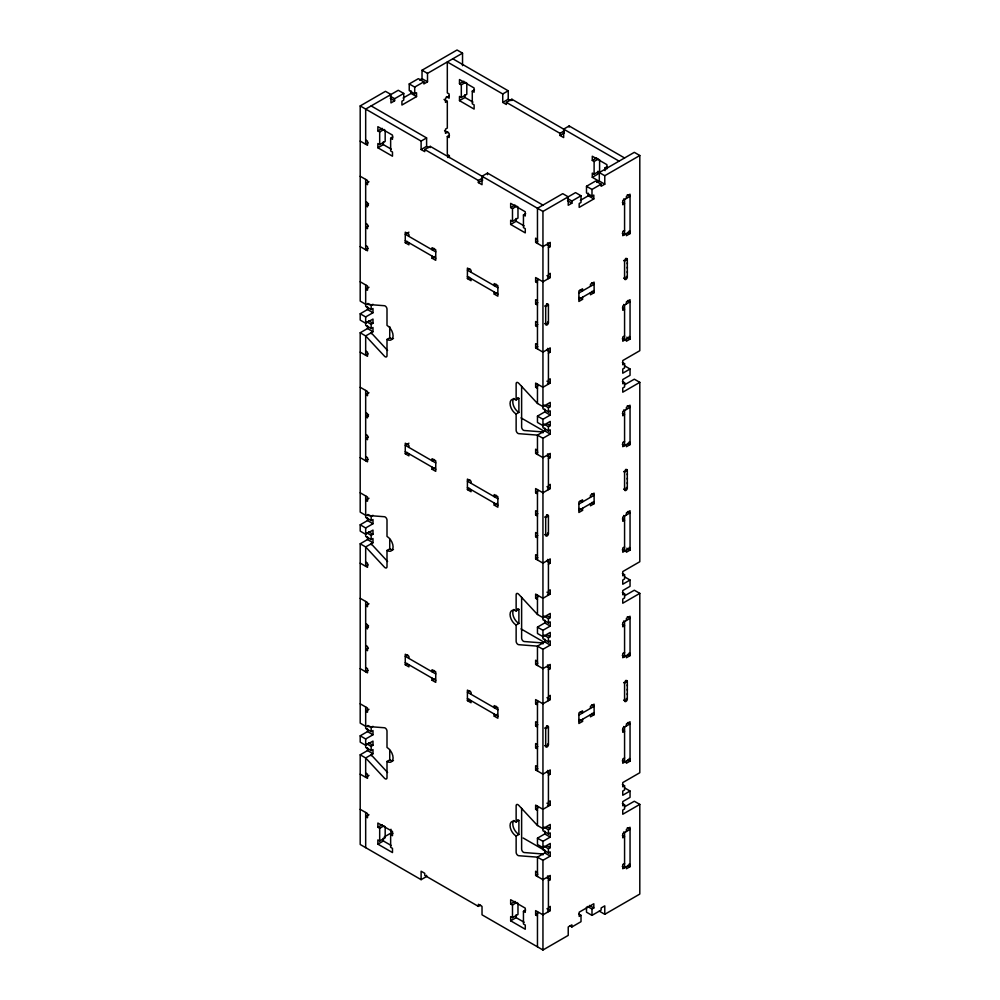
<?xml version="1.0" encoding="UTF-8"?>
<svg xmlns="http://www.w3.org/2000/svg" width="1000" height="1000" viewBox="0 0 1000 1000"><rect width="100%" height="100%" fill="white"/><g stroke="black" fill="none" stroke-linecap="round" stroke-linejoin="round"><path stroke-width="1.5" d="M586.5 907.125L586.5 912.188L591.987 915.362L601.125 910.088L601.125 907.975L604.775 905.863L604.775 914.3L599.288 911.137M627.312 694.663L627.312 693.562M627.312 690.275L627.312 689.175M627.312 685.875L627.312 684.775M627.312 483.65L627.312 482.55M627.312 479.25L627.312 478.15M627.312 474.85L627.312 473.75M627.312 272.625L627.312 271.525M627.312 268.225L627.312 267.125M627.312 263.837L627.312 262.738M426.6 875.312L426.6 876.5L421.112 879.663L360.2 844.488L360.2 754.812L365.675 757.975L384.45 778.2A2.587 1.487 60 0 0 387 777.738L387 761.488A8.612 4.975 60 0 0 393.088 757.975A8.612 4.975 60 0 0 387 747.425L387 731.175A2.587 1.487 60 0 0 384.45 727.763L365.675 726.325L360.2 723.15L360.2 543.787L365.675 546.95L384.45 567.175A2.587 1.487 60 0 0 387 566.712L387 550.475A8.612 4.975 60 0 0 393.088 546.95A8.612 4.975 60 0 0 387 536.4L387 520.15A2.587 1.487 60 0 0 384.45 516.737L365.675 515.3L360.2 512.137L360.2 332.762L365.675 335.938L384.45 356.163A2.587 1.487 60 0 0 387 355.7L387 339.45A8.612 4.975 60 0 0 393.088 335.938A8.612 4.975 60 0 0 387 325.375L387 309.137A2.587 1.487 60 0 0 384.45 305.725L365.675 304.275L360.2 301.112L360.2 105.925L385.475 91.325L390.962 94.488L390.962 102.925L394.613 100.825L394.613 98.713L403.75 93.438L403.75 100.113L401.925 101.175L401.925 105.037L416.55 96.6L416.55 92.725L414.712 93.787L409.237 90.625L409.237 83.938L418.375 78.662L423.85 81.825L423.85 83.938L427.512 81.825L427.512 73.388L462.537 53.163L462.537 65.662M427.512 81.825L422.025 78.662L422.025 70.225L457.05 50L462.537 53.163M419.588 80.075L422.025 78.662M409.237 83.938L414.712 87.1L423.85 81.825M403.088 98.038L411.062 93.438L416.55 96.6M385.175 130.188L385.175 141.438L379.688 144.613L377.863 143.55L377.863 147.775L392.488 156.213L392.488 151.988L390.65 150.938L390.65 138.275L392.488 139.325L392.488 135.113L377.863 126.675L377.863 130.887L382.25 128.363M466.8 83.062L466.8 94.312L461.312 97.475L459.487 96.425L459.487 100.65L474.113 109.087L474.113 104.862L472.287 103.812L472.287 91.15L474.113 92.2L474.113 87.987L459.487 79.538L459.487 83.763L463.875 81.225M377.863 130.887L379.688 131.95L384.075 129.412M459.487 83.763L461.312 84.812L465.7 82.287M368.113 142.85L365.675 144.25L365.675 109.087L398.275 90.275L403.75 93.438M449.137 96.075L445.475 98.188L445.475 102.4L447.312 101.35L447.312 128.075L445.475 129.137L445.475 133.35L447.912 131.95M390.65 138.275L392.85 137.012M472.287 91.15L474.475 89.887M377.863 147.775L383.35 144.613L391.325 149.213M459.487 100.65L464.975 97.475L472.95 102.088M421.112 141.088L426.6 137.925L426.6 146.363L421.112 149.525L421.112 141.088L360.2 105.925M502.738 93.963L508.225 90.8L508.225 99.237L502.738 102.4L502.738 93.963L447.312 61.962L447.312 92.912L449.137 93.963L449.137 98.188L446.4 96.6M368.975 181.75L365.675 183.65L367.512 184.7L367.512 180.475L360.2 176.262M421.112 149.525L424.762 151.637L424.762 149.525L430.25 146.363L542.95 211.425L575.538 192.613L581.013 195.775L581.013 202.463L579.188 203.512L579.188 207.387L593.812 198.938L593.812 195.075L591.987 196.125L586.5 192.963L586.5 186.287L595.638 181.012L601.125 184.175L601.125 186.287L604.775 184.175L604.775 175.725L639.8 155.512L639.8 350.7L622.75 360.55L622.75 364.775L624.575 363.713L624.575 367.938L622.75 368.988L622.75 373.212L630.05 368.988L630.05 375.325L622.75 379.538L622.75 383.762L624.575 382.713L624.575 386.925L622.75 387.987L622.75 392.2L639.8 382.35L639.8 561.725L622.75 571.575L622.75 575.788L624.575 574.738L624.575 578.962L622.75 580.013L622.75 584.237L630.05 580.013L630.05 586.337L622.75 590.562L622.75 594.788L624.575 593.725L624.575 597.95L622.75 599L622.75 603.225L639.8 593.375L639.8 772.738L622.75 782.588L622.75 786.812L624.575 785.763L624.575 789.975L622.75 791.038L622.75 795.25L630.05 791.038L630.05 797.362L622.75 801.587L622.75 805.8L624.575 804.75L624.575 808.962L622.75 810.025L622.75 814.25L639.8 804.4L639.8 894.075L604.775 914.3M449.137 157.625L449.137 155.512L447.312 154.45L447.312 136.512L449.5 135.25M502.738 102.4L506.4 104.513L506.4 102.4L511.875 99.237L619.087 161.137M368.425 226.025L365.675 227.613L367.512 228.663L367.512 224.438L365.675 223.388M542.95 205.1L487.512 173.088L482.025 176.262L482.025 184.7L478.375 182.587L478.375 180.475L424.762 149.525M624.575 157.975L569.138 125.962L563.663 129.137L563.663 137.575L560 135.463L560 133.35L506.4 102.4M478.375 180.475L482.762 177.95M560 133.35L564.388 130.825M478.375 182.587L482.762 180.062M560 135.463L564.388 132.925M368.113 248.363L365.675 249.762L365.675 179.425M408.925 232.175L405.275 234.288L435.737 251.875M408.925 236.4L408.925 234.288L405.275 232.175L405.275 242.725L407.463 241.462M434.275 248.5L432.075 249.762L432.075 247.65L435.737 249.762L435.737 260.312L432.075 258.2L432.075 256.1M368.975 287.262L365.675 289.15L367.512 290.212L367.512 285.988L360.2 281.775M517.975 206.863L517.975 218.113L512.487 221.275L510.662 220.225L510.662 224.438L525.275 232.887L525.275 228.663L523.45 227.613L523.45 214.95L525.275 216L525.275 211.775L510.662 203.337L510.662 207.562L515.05 205.025M605.075 170.637L605.075 167.812L606.912 168.875L606.912 164.65L592.288 156.213L592.288 160.438L596.675 157.9M510.662 207.562L512.487 208.612L516.875 206.088M592.288 160.438L594.113 161.488L598.5 158.95M432.075 258.2L435.363 256.312M523.45 214.95L525.65 213.675M598.938 181.15L592.288 177.312L592.288 173.1L594.113 174.15L599.6 170.987L599.6 159.725M605.075 167.812L607.275 166.55M604.775 184.175L599.288 181.012L599.288 172.562L634.325 152.338L639.8 155.512M510.662 224.438L516.138 221.275L524.113 225.875M592.288 177.312L597.775 174.15L597.775 171.337M367.875 303.438L371.163 305.338L372.987 304.275M366.775 321.788L371.163 324.325L372.987 323.275L372.987 319.05L365.675 323.275L360.2 320.1L360.2 313.775L367.512 309.55L372.987 312.725L372.987 308.5L371.163 309.55L365.675 306.388L365.675 284.938M596.862 182.413L599.288 181.012M360.2 313.775L365.675 316.938L372.987 312.725M567.5 198.525L571.875 201.05L581.013 195.775M586.5 186.287L591.987 189.45L601.125 184.175M571.875 201.05L571.875 203.162L568.225 205.275L568.225 196.838L562.737 193.663L537.463 208.263L537.463 243.438M580.35 200.387L588.325 195.775L593.812 198.938M469.85 268.75L467.413 270.163L497.863 287.75M360.2 332.762L367.512 328.55L372.987 331.712L372.987 327.488L371.163 328.55L365.675 325.375L365.675 316.938M372.987 331.712L365.675 335.938L365.675 355.275L368.113 353.862M471.062 272.275L471.062 270.163L467.413 268.05L467.413 278.6L469.6 277.337M537.463 239.213L535.638 238.162L535.638 242.375L537.825 241.112M387 339.45L389.738 337.863A8.612 4.975 60 0 0 393.462 338.55M548.425 247.65L550.25 246.6L550.25 242.375L542.95 246.6L535.638 242.375M496.4 284.375L494.212 285.637L494.212 283.525L497.863 285.637L497.863 296.188L494.212 294.075L494.212 291.962M494.212 294.075L496.4 292.812M548.425 274.387L550.25 273.325L550.25 277.55L542.95 281.762L535.638 277.55L535.638 281.762L537.825 280.5M624.575 230.425L622.75 231.475L622.75 235.7L630.05 231.475L629.138 230.95M626.4 198.412L626.4 196.3L630.05 194.2L630.05 233.588L626.4 235.7L626.4 233.588M368.975 392.762L365.675 394.663L367.512 395.725L367.512 391.5L360.2 387.275M537.463 300.763L535.638 299.7L535.638 303.925L537.825 302.663M578.888 293.025L594.113 284.225L591.675 282.825M578.888 299.35L594.113 290.562M537.463 322.562L535.638 321.512L535.638 325.725L537.825 324.462M582.537 297.238L582.537 299.35L578.888 301.462L578.888 290.912L582.537 288.8L582.537 290.912L580.35 289.65M590.462 286.337L590.462 284.225L594.113 282.125L594.113 292.675L590.462 294.788L590.462 292.675M368.425 437.05L365.675 438.625L367.512 439.688L367.512 435.462L365.675 434.412M537.463 344.725L535.638 343.663L535.638 347.887L537.825 346.625M548.425 353.162L550.25 352.113L550.25 347.887L542.95 352.113L535.638 347.887M368.113 459.375L365.675 460.788L365.675 390.45M408.925 443.2L405.275 445.312L435.737 462.9M408.925 447.425L408.925 445.312L405.275 443.2L405.275 453.75L407.463 452.488M548.425 379.888L550.25 378.837L550.25 383.062L542.95 387.275L535.638 383.062L535.638 387.275L537.825 386.012M624.575 335.925L622.75 336.987L622.75 341.213L630.05 336.987L629.138 336.463M516.138 414.012A8.612 4.975 60 0 1 510.05 403.462A8.612 4.975 60 0 1 516.138 399.938L518.888 398.363L518.888 412.425L516.138 414.012L516.138 430.25A2.587 1.487 60 0 0 518.7 433.663L537.463 435.112L542.95 438.275L550.25 434.05L550.25 429.837L548.425 430.887L542.95 427.725L542.95 419.288L550.25 415.062L550.25 410.838L548.425 411.9L542.95 408.738L542.95 211.425M626.4 303.925L626.4 301.812L630.05 299.7L630.05 339.1L626.4 341.213L626.4 339.1M434.275 459.525L432.075 460.788L432.075 458.675L435.737 460.788L435.737 471.337L432.075 469.225L432.075 467.113M368.975 498.275L365.675 500.175L367.512 501.225L367.512 497.013L360.2 492.788M432.075 469.225L434.275 467.962M544.038 405.15L548.425 407.675L550.25 406.625L550.25 402.4L542.95 406.625L537.463 403.462L518.7 383.237A2.587 1.487 60 0 0 516.138 383.688L516.138 399.938M544.038 424.137L548.425 426.675L550.25 425.613L550.25 421.4L542.95 425.613L537.463 422.45L537.463 416.112L544.775 411.9L550.25 415.062M367.875 514.45L371.163 516.35L372.987 515.3M366.775 532.812L371.163 535.35L372.987 534.288L372.987 530.075L365.675 534.288L360.2 531.125L360.2 524.8L367.512 520.575L372.987 523.737L372.987 519.525L371.163 520.575L365.675 517.413L365.675 495.95M360.2 524.8L365.675 527.962L372.987 523.737M550.25 434.05L544.775 430.887L537.463 435.112L537.463 454.45M624.575 384.812L634.325 379.188L639.8 382.35M469.85 479.775L467.413 481.188L497.863 498.762M360.2 543.787L367.512 539.562L372.987 542.737L372.987 538.513L371.163 539.562L365.675 536.4L365.675 527.962M372.987 542.737L365.675 546.95L365.675 566.3L368.113 564.888M471.062 483.288L471.062 481.188L467.413 479.075L467.413 489.625L469.6 488.363M537.463 450.238L535.638 449.175L535.638 453.4L537.825 452.137M387 550.475L389.738 548.888A8.612 4.975 60 0 0 393.462 549.575M548.425 458.675L550.25 457.625L550.25 453.4L542.95 457.625L535.638 453.4M496.4 495.387L494.212 496.662L494.212 494.55L497.863 496.662L497.863 507.212L494.212 505.1L494.212 502.987M494.212 505.1L497.5 503.2M548.425 485.4L550.25 484.35L550.25 488.562L542.95 492.788L535.638 488.562L535.638 492.788L537.825 491.525M624.575 441.438L622.75 442.5L622.75 446.712L630.05 442.5L629.138 441.975M626.4 409.438L626.4 407.325L630.05 405.213L630.05 444.613L626.4 446.712L626.4 444.613M368.975 603.787L365.675 605.688L367.512 606.737L367.512 602.525L360.2 598.3M537.463 511.775L535.638 510.725L535.638 514.95L537.825 513.675M578.888 504.038L594.113 495.25L591.675 493.85M578.888 510.375L594.113 501.587M537.463 533.587L535.638 532.525L535.638 536.75L537.825 535.487M582.537 508.263L582.537 510.375L578.888 512.487L578.888 501.938L582.537 499.825L582.537 501.938L580.35 500.662M590.462 497.362L590.462 495.25L594.113 493.137L594.113 503.688L590.462 505.8L590.462 503.688M368.425 648.062L365.675 649.65L367.512 650.7L367.512 646.488L365.675 645.425M537.463 555.737L535.638 554.688L535.638 558.913L537.825 557.638M548.425 564.188L550.25 563.125L550.25 558.913L542.95 563.125L535.638 558.913M368.113 670.4L365.675 671.8L365.675 601.462M407.713 654.925L405.275 656.325L435.737 673.913M408.925 658.438L408.925 656.325L405.275 654.225L405.275 664.775L407.463 663.5M548.425 590.913L550.25 589.862L550.25 594.075L542.95 598.3L535.638 594.075L535.638 598.3L537.825 597.038M624.575 546.95L622.75 548.013L622.75 552.225L630.05 548.013L629.138 547.475M516.138 625.025A8.612 4.975 60 0 1 510.05 614.475A8.612 4.975 60 0 1 516.138 610.962L518.888 609.375L518.888 623.45L516.138 625.025L516.138 641.275A2.587 1.487 60 0 0 518.7 644.688L537.463 646.125L542.95 649.3L550.25 645.075L550.25 640.85L548.425 641.912L542.95 638.75L542.95 630.3L550.25 626.087L550.25 621.862L548.425 622.913L542.95 619.75L542.95 438.275M626.4 514.95L626.4 512.837L630.05 510.725L630.05 550.112L626.4 552.225L626.4 550.112M434.275 670.537L432.075 671.8L432.075 669.7L435.737 671.8L435.737 682.362L432.075 680.25L432.075 678.138M368.975 709.3L365.675 711.2L367.512 712.25L367.512 708.037L360.2 703.812M432.075 680.25L434.275 678.975M544.038 616.163L548.425 618.7L550.25 617.638L550.25 613.425L542.95 617.638L537.463 614.475L518.7 594.25A2.587 1.487 60 0 0 516.138 594.712L516.138 610.962M544.038 635.163L548.425 637.688L550.25 636.638L550.25 632.413L542.95 636.638L537.463 633.475L537.463 627.137L544.775 622.913L550.25 626.087M367.875 725.475L371.163 727.375L372.987 726.325M366.775 743.838L371.163 746.363L372.987 745.312L372.987 741.087L365.675 745.312L360.2 742.15L360.2 735.812L367.512 731.6L372.987 734.762L372.987 730.537L371.163 731.6L365.675 728.425L365.675 706.975M360.2 735.812L365.675 738.975L372.987 734.762M550.25 645.075L544.775 641.912L537.463 646.125L537.463 665.475M624.575 595.837L634.325 590.212L639.8 593.375M469.85 690.8L467.413 692.2L497.863 709.788M360.2 754.812L367.512 750.588L372.987 753.75L372.987 749.538L371.163 750.588L365.675 747.425L365.675 738.975M372.987 753.75L365.675 757.975L365.675 777.312L368.975 775.413M471.062 694.312L471.062 692.2L467.413 690.088L467.413 700.65L469.6 699.375M537.463 661.25L535.638 660.2L535.638 664.425L537.825 663.15M387 761.488L389.738 759.912A8.612 4.975 60 0 0 393.462 760.588M548.425 669.7L550.25 668.637L550.25 664.425L542.95 668.637L535.638 664.425M496.4 706.413L494.212 707.675L494.212 705.562L497.863 707.675L497.863 718.225L494.212 716.125L494.212 714.013M494.212 716.125L497.5 714.225M548.425 696.425L550.25 695.362L550.25 699.587L542.95 703.812L535.638 699.587L535.638 703.812L537.825 702.537M624.575 652.463L622.75 653.512L622.75 657.738L630.05 653.512L629.138 652.987M626.4 620.462L626.4 618.35L630.05 616.237L630.05 655.625L626.4 657.738L626.4 655.625M368.975 814.812L365.675 816.712L367.512 817.763L367.512 813.538L360.2 809.325M537.463 722.8L535.638 721.75L535.638 725.962L537.825 724.7M385.175 826.55L385.175 837.812L379.688 840.975L377.863 839.925L377.863 844.137L392.488 852.575L392.488 848.363L390.65 847.3L390.65 834.638L392.488 835.7L392.488 831.475L377.863 823.037L377.863 827.262L382.25 824.725M377.863 827.262L379.688 828.312L384.075 825.775M578.888 715.062L594.113 706.275L591.675 704.862M578.888 721.4L594.113 712.6M537.463 744.613L535.638 743.55L535.638 747.775L537.825 746.5M582.537 719.287L582.537 721.4L578.888 723.5L578.888 712.95L582.537 710.85L582.537 712.95L580.35 711.688M590.462 708.388L590.462 706.275L594.113 704.163L594.113 714.712L590.462 716.825L590.462 714.712M384.312 836.9L390.962 833.062L390.962 829.262M390.65 834.638L392.85 833.375M377.863 844.137L383.35 840.975L391.325 845.575M537.463 766.762L535.638 765.713L535.638 769.925L537.825 768.662M548.425 775.2L550.25 774.15L550.25 769.925L542.95 774.15L535.638 769.925M548.425 801.938L550.25 800.875L550.25 805.1L542.95 809.325L535.638 805.1L535.638 809.325L537.825 808.05M624.575 757.975L622.75 759.025L622.75 763.25L630.05 759.025L629.138 758.5M516.138 836.05A8.612 4.975 60 0 1 510.05 825.5A8.612 4.975 60 0 1 516.138 821.975L518.888 820.4L518.888 834.463L516.138 836.05L516.138 852.3A2.587 1.487 60 0 0 518.7 855.713L537.463 857.15L542.95 860.312L550.25 856.1L550.25 851.875L548.425 852.925L542.95 849.762L542.95 841.325L550.25 837.1L550.25 832.887L548.425 833.938L542.95 830.775L542.95 649.3M626.4 725.962L626.4 723.863L630.05 721.75L630.05 761.137L626.4 763.25L626.4 761.137M544.038 827.188L548.425 829.712L550.25 828.662L550.25 824.438L542.95 828.662L537.463 825.5L518.7 805.275A2.587 1.487 60 0 0 516.138 805.738L516.138 821.975M544.038 846.175L548.425 848.713L550.25 847.65L550.25 843.438L542.95 847.65L537.463 844.488L537.463 838.162L544.775 833.938L550.25 837.1M550.25 856.1L544.775 852.925L537.463 857.15L537.463 876.5M624.575 806.862L634.325 801.237L639.8 804.4M421.112 879.663L421.112 871.225L424.762 873.325L424.762 875.438L478.375 906.388L480.562 905.125M537.463 872.275L535.638 871.225L535.638 875.438L537.825 874.175M548.425 880.713L550.25 879.663L550.25 875.438L542.95 879.663L535.638 875.438M517.975 903.225L517.975 914.475L512.487 917.65L510.662 916.587L510.662 920.812L525.275 929.25L525.275 925.025L523.45 923.975L523.45 911.312L525.275 912.362L525.275 908.15L510.662 899.712L510.662 903.925L515.05 901.4M510.662 903.925L512.487 904.987L516.875 902.45M523.45 911.312L525.65 910.05M510.662 920.812L516.138 917.65L524.113 922.25M548.425 907.45L550.25 906.388L550.25 910.612L542.95 914.825L535.638 910.612L535.638 914.825L537.825 913.562M624.575 863.487L622.75 864.538L622.75 868.763L630.05 864.538L629.138 864.013M626.4 831.475L626.4 829.362L630.05 827.262L630.05 866.65L626.4 868.763L626.4 866.65M569.688 925.7L571.875 926.963L581.013 921.688L581.013 915.362L579.188 916.413L579.188 912.188L593.812 903.75L593.812 907.975L591.987 909.025L587.6 906.5M478.375 906.388L478.375 904.275L482.025 906.388L482.025 914.825L542.95 950L568.225 935.4L568.225 926.963L571.875 924.85L571.875 926.963M452.788 58.788L508.225 90.8M508.225 99.237L510.513 100.562M422.025 70.225L427.512 73.388M599.288 172.562L604.775 175.725M627.312 194.725L630.05 196.3L622.75 200.525L622.75 204.75L624.575 203.688L622.375 202.425M623.663 198.938L624.575 199.475L624.575 234.638L622.288 233.325M444.012 99.45L447.312 101.35M627.863 232.325L630.05 233.588M390.225 96.175L394.613 98.713M390.225 98.287L394.613 100.825M567.5 200.637L571.875 203.162M444.562 130.712L449.137 133.35L449.137 137.575L447.312 136.512M371.163 105.925L426.6 137.925M447.65 155.712L449.363 156.7M625.6 258.45L627.312 259.438L627.312 277.025A1.938 1.125 -60 0 1 625.95 279.4A1.938 1.125 -60 0 1 624.575 278.6L623.663 278.075M426.6 146.363L428.65 147.55M623.663 260.487L624.575 261.025L627.312 259.438A1.938 1.125 -60 0 0 625.95 258.65A1.938 1.125 -60 0 0 624.575 261.025L624.575 278.6L627.312 277.025L626.287 276.425M547.513 242.9L548.425 243.438L548.425 278.6L547.513 278.075M365.675 140.037L367.512 141.088L367.512 145.312L360.2 141.088M546.962 244.7L550.25 246.6M627.775 300.5L630.05 301.812L622.75 306.038L622.75 310.262L624.575 309.2L622.375 307.938M623.663 304.45L624.575 304.988L624.575 340.15L622.288 338.837M591.925 291.4L594.113 292.675M546.962 275.65L550.25 277.55M579.25 297.45L582.537 299.35M535.638 281.762L537.463 282.825M626.763 337.2L630.05 339.1M546.6 303.925L548.425 304.975L548.425 322.562A1.938 1.125 -60 0 1 547.062 324.938A1.938 1.125 -60 0 1 545.688 324.15L544.663 323.55M365.675 201.588L367.512 202.638L367.512 206.863L365.675 205.8L368.425 204.225A1.938 1.125 -60 0 1 368.512 203.588M367.388 203.625L368.425 205.325M544.663 305.975L545.688 306.562L548.425 304.975A1.938 1.125 -60 0 0 547.062 304.188A1.938 1.125 -60 0 0 545.688 306.562L545.688 324.15L548.425 322.562L547.513 322.038M535.638 303.925L537.463 304.975M622.375 362.45L624.575 363.713M624.575 365.825L630.05 368.988M405.275 240.625L435.737 258.2M467.413 276.488L497.863 294.075M405.275 242.725L408.925 244.838L408.925 242.725M467.413 278.6L471.062 280.712L471.062 278.6M535.638 325.725L537.463 326.788M622.375 381.438L624.575 382.713M547.513 348.413L548.425 348.938L548.425 384.113L547.513 383.587M365.675 245.55L367.512 246.6L367.512 250.825L360.2 246.6M546.962 350.213L550.25 352.113M627.312 405.75L630.05 407.325L622.75 411.55L622.75 415.763L624.575 414.712L622.375 413.45M623.663 409.963L624.575 410.487L624.575 445.662L622.288 444.338M546.962 381.163L550.25 383.062M535.638 387.275L537.463 388.338M627.863 443.338L630.05 444.613M546.962 404.725L550.25 406.625M537.463 416.112L542.95 419.288M368.6 320.737L372.987 323.275M546.962 423.713L550.25 425.613M625.6 469.462L627.312 470.462L627.312 488.038A1.938 1.125 -60 0 1 625.95 490.412A1.938 1.125 -60 0 1 624.575 489.625L623.663 489.1M623.663 471.512L624.575 472.038L627.312 470.462A1.938 1.125 -60 0 0 625.95 469.663A1.938 1.125 -60 0 0 624.575 472.038L624.575 489.625L627.312 488.038L626.287 487.45M521.013 417.875L544.1 431.2M547.513 453.925L548.425 454.45L548.425 489.625L547.513 489.1M365.675 351.05L367.512 352.113L367.512 356.325L360.2 352.113M546.962 455.725L550.25 457.625M627.775 511.512L630.05 512.837L622.75 517.062L622.75 521.275L624.575 520.225L622.375 518.95M623.663 515.475L624.575 516L624.575 551.175L622.288 549.85M591.925 502.425L594.113 503.688M546.962 486.675L550.25 488.562M579.25 508.475L582.537 510.375M535.638 492.788L537.463 493.85M626.763 548.212L630.05 550.112M546.6 514.95L548.425 516L548.425 533.587A1.938 1.125 -60 0 1 547.062 535.962A1.938 1.125 -60 0 1 545.688 535.175L544.663 534.575M365.675 412.6L367.512 413.663L367.512 417.875L365.675 416.825L368.425 415.238A1.938 1.125 -60 0 1 368.512 414.6M367.388 414.65L368.425 416.337M544.663 516.987L545.688 517.587L548.425 516A1.938 1.125 -60 0 0 547.062 515.212A1.938 1.125 -60 0 0 545.688 517.587L545.688 535.175L548.425 533.587L547.513 533.062M535.638 514.95L537.463 516M622.375 573.475L624.575 574.738M624.575 576.85L630.05 580.013M405.275 451.637L435.737 469.225M467.413 487.512L497.863 505.1M405.275 453.75L408.925 455.863L408.925 453.75M467.413 489.625L471.062 491.737L471.062 489.625M535.638 536.75L537.463 537.812M622.375 592.463L624.575 593.725M547.513 559.438L548.425 559.963L548.425 595.138L547.513 594.612M365.675 456.562L367.512 457.625L367.512 461.838L360.2 457.625M546.962 561.225L550.25 563.125M627.312 616.763L630.05 618.35L622.75 622.562L622.75 626.788L624.575 625.737L622.375 624.462M623.663 620.988L624.575 621.512L624.575 656.688L622.288 655.362M546.962 592.175L550.25 594.075M535.638 598.3L537.463 599.35M627.863 654.362L630.05 655.625M546.962 615.737L550.25 617.638M537.463 627.137L542.95 630.3M368.6 531.763L372.987 534.288M546.962 634.738L550.25 636.638M625.6 680.487L627.312 681.475L627.312 699.062A1.938 1.125 -60 0 1 625.95 701.438A1.938 1.125 -60 0 1 624.575 700.65L623.663 700.113M623.663 682.537L624.575 683.062L627.312 681.475A1.938 1.125 -60 0 0 625.95 680.688A1.938 1.125 -60 0 0 624.575 683.062L624.575 700.65L627.312 699.062L626.287 698.462M521.013 628.9L544.1 642.225M547.513 664.95L548.425 665.475L548.425 700.65L547.513 700.113M365.675 562.075L367.512 563.125L367.512 567.35L360.2 563.125M546.962 666.737L550.25 668.637M627.775 722.537L630.05 723.863L622.75 728.075L622.75 732.3L624.575 731.237L622.375 729.975M623.663 726.5L624.575 727.025L624.575 762.188L622.288 760.875M591.925 713.45L594.113 714.712M546.962 697.688L550.25 699.587M579.25 719.5L582.537 721.4M535.638 703.812L537.463 704.862M627.863 759.875L630.05 761.137M546.6 725.962L548.425 727.025L548.425 744.613A1.938 1.125 -60 0 1 547.062 746.975A1.938 1.125 -60 0 1 545.688 746.188L544.663 745.6M365.675 623.625L367.512 624.675L367.512 628.9L365.675 627.837L368.425 626.263A1.938 1.125 -60 0 1 368.512 625.625M367.388 625.662L368.425 627.362M544.663 728.012L545.688 728.6L548.425 727.025A1.938 1.125 -60 0 0 547.062 726.225A1.938 1.125 -60 0 0 545.688 728.6L545.688 746.188L548.425 744.613L547.513 744.075M535.638 725.962L537.463 727.025M622.375 784.488L624.575 785.763M624.575 787.862L630.05 791.038M405.275 662.663L435.737 680.25M467.413 698.538L497.863 716.125M405.275 664.775L408.925 666.888L408.925 664.775M467.413 700.65L471.062 702.75L471.062 700.65M535.638 747.775L537.463 748.825M622.375 803.487L624.575 804.75M547.513 770.462L548.425 770.987L548.425 806.15L547.513 805.625M365.675 667.588L367.512 668.637L367.512 672.862L360.2 668.637M546.962 772.25L550.25 774.15M627.312 827.788L630.05 829.362L622.75 833.587L622.75 837.812L624.575 836.75L622.375 835.487M623.663 832L624.575 832.537L624.575 867.7L622.288 866.388M546.962 803.2L550.25 805.1M535.638 809.325L537.463 810.375M627.863 865.387L630.05 866.65M546.962 826.762L550.25 828.662M537.463 838.162L542.95 841.325M368.6 742.775L372.987 745.312M546.962 845.75L550.25 847.65M523.15 837.987L545.487 850.875M547.513 875.962L548.425 876.5L548.425 911.663L547.513 911.137M365.675 773.1L367.512 774.15L367.512 778.375L360.2 774.15M546.962 877.763L550.25 879.663M589.425 905.438L593.812 907.975M578.825 914.087L581.013 915.362M546.962 908.713L550.25 910.612M535.638 914.825L537.463 915.888M387.587 350.462L371.163 332.762L371.163 333.713M387.587 561.487L371.163 543.787L371.163 544.738M387.587 772.5L371.163 754.812L371.163 755.75M594.113 161.488L594.113 174.15M591.987 189.45L591.987 196.125M591.987 909.025L591.987 915.362M588.325 193.2L588.325 195.775M569.138 125.962L569.138 127.15M548.425 407.675L548.425 411.9M548.425 426.675L548.425 430.887M548.425 618.7L548.425 622.913M548.425 637.688L548.425 641.912M548.425 829.712L548.425 833.938M548.425 848.713L548.425 852.925M544.775 409.087L544.775 411.9M544.775 428.075L544.775 430.887M544.775 620.1L544.775 622.913M544.775 639.1L544.775 641.912M544.775 831.125L544.775 833.938M544.775 850.113L544.775 852.925M542.95 432.887L542.95 431.95L524.175 430.5A2.587 1.487 60 0 1 521.625 427.088L521.625 386.35M542.95 643.913L542.95 642.962L524.175 641.525A2.587 1.487 60 0 1 521.625 638.112L521.625 597.375M542.95 854.925L542.95 853.988L524.175 852.537A2.587 1.487 60 0 1 521.625 849.125L521.625 808.388M542.95 860.312L542.95 950M537.463 278.6L537.463 348.938M537.463 384.113L537.463 403.462M537.463 489.625L537.463 559.963M537.463 595.138L537.463 614.475M537.463 700.65L537.463 770.987M537.463 806.15L537.463 825.5M537.463 911.663L537.463 946.838M516.138 218.463L516.138 221.275M516.138 914.825L516.138 917.65M512.487 208.612L512.487 221.275M512.487 904.987L512.487 917.65M511.875 99.237L511.875 100.562M487.512 173.088L487.512 174.675M464.975 94.663L464.975 97.475M461.312 84.812L461.312 97.475M430.25 146.363L430.25 147.55M414.712 87.1L414.712 93.787M411.062 90.85L411.062 93.438M389.738 326.613L389.738 337.863M389.738 539.038L389.738 548.888M389.738 750.062L389.738 759.912M383.35 141.788L383.35 144.613M383.35 838.162L383.35 840.975M379.688 131.95L379.688 144.613M379.688 828.312L379.688 840.975M371.163 305.338L371.163 309.55M371.163 324.325L371.163 328.55M371.163 516.35L371.163 520.575M371.163 535.35L371.163 539.562M371.163 727.375L371.163 731.6M371.163 746.363L371.163 750.588M367.512 306.737L367.512 309.55M367.512 325.737L367.512 328.55M367.512 517.762L367.512 520.575M367.512 536.75L367.512 539.562M367.512 728.787L367.512 731.6M367.512 747.775L367.512 750.588M365.675 812.487L365.675 847.663M447.612 157.5A1.938 1.125 -60 0 1 449.538 156.163M518.888 412.425A8.612 4.975 60 0 1 513.462 405.475A8.612 4.975 60 0 1 513.925 398.438M517.562 397.762A8.612 4.975 60 0 1 518.888 398.363M518.888 623.45A8.612 4.975 60 0 1 513.462 616.5A8.612 4.975 60 0 1 513.925 609.462M517.562 608.787A8.612 4.975 60 0 1 518.888 609.375M518.888 834.463A8.612 4.975 60 0 1 513.462 827.525A8.612 4.975 60 0 1 513.925 820.475M517.562 819.8A8.612 4.975 60 0 1 518.888 820.4"/></g></svg>
